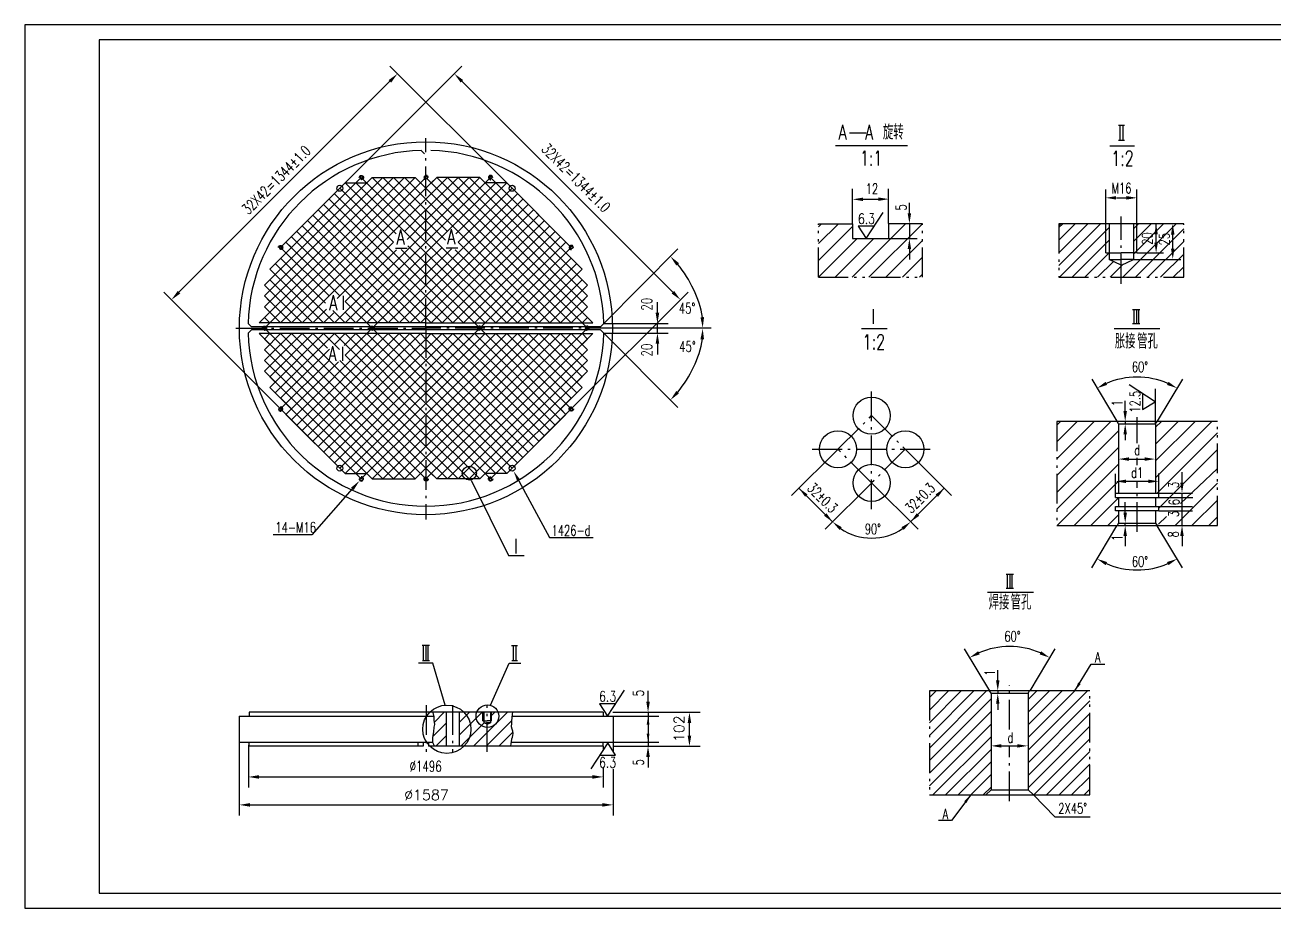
# Model space of a CAD drawing. Extents: x 0 to 840, y 0 to 297.
# Drawn here: x 0 to 420, y 0 to 297 of the extents above; entities that cross this region are included whole.
import ezdxf
from ezdxf.enums import TextEntityAlignment as Align

# ---------------------------------------------------------------- set-up
doc = ezdxf.new("R2010")
doc.units = 0
doc.header["$LTSCALE"] = 8
doc.header["$MEASUREMENT"] = 0
for name, pattern in [('CENTER', [1.85, 1.25, -0.25, 0.1, -0.25]), ('HIDDEN', [0.375, 0.25, -0.125]), ('PHANTOM', [2.2, 1.25, -0.25, 0.1, -0.25, 0.1, -0.25])]:
    doc.linetypes.add(name, pattern=pattern)
doc.layers.get('0').update_dxf_attribs({"linetype": 'CONTINUOUS'})
for name, color, linetype in [('6', 3, 'CONTINUOUS'), ('CC', 3, 'CONTINUOUS'), ('CW', 1, 'CONTINUOUS'), ('DD', 3, 'PHANTOM'), ('X', 3, 'CONTINUOUS'), ('XX', 2, 'HIDDEN'), ('YY', 3, 'CONTINUOUS'), ('ZX', 1, 'CENTER')]:
    doc.layers.add(name, color=color, linetype=linetype)
doc.styles.add('HZ', font='txt', dxfattribs={"width": 0.7, "bigfont": 'hztxt'})
doc.styles.get("Standard").update_dxf_attribs({"font": 'complex', "bigfont": 'chineset'})
doc.dimstyles.new('DGB$7', dxfattribs={"dimtxt": 3, "dimasz": 3, "dimexe": 1, "dimexo": 0, "dimgap": 1, "dimtad": 2, "dimdsep": 46, "dimtxsty": 'Standard', "dimcen": 3, "dimclrd": 3, "dimclre": 3, "dimclrt": 256, "dimadec": 0, "dimazin": 0, "dimtfac": 1, "dimtmove": 0, "dimatfit": 3, "dimfxl": 0, "dimarcsym": 0})

# ---------------------------------------------------------------- blocks, each defined once
blk = doc.blocks.new('YUAN', base_point=(226.3, 452.5))
at = {"layer": 'XX'}
blk.add_circle((226.3, 452.5), 6, dxfattribs=at)
blk.add_arc((226.3, 452.5), 9, 358.6156, 273.5791, dxfattribs=at)
blk = doc.blocks.new('*X4')
at = {"color": 0}
for p, q in [((138.69, 53.84), (142.12, 57.27)), ((138.22, 49.12), (142.69, 53.6)), ((139.22, 45.88), (142.69, 49.35))]:
    blk.add_line(p, q, dxfattribs=at)
blk = doc.blocks.new('*X5')
at = {"color": 0}
for p, q in [((147.14, 49.56), (154.85, 57.27)), ((147.14, 53.8), (150.61, 57.27)), ((151.95, 45.88), (163.33, 57.27)), ((157.69, 55.87), (159.09, 57.27)), ((147.7, 45.88), (155.52, 53.7)), ((156.19, 45.88), (164.67, 54.36)), ((160.43, 45.88), (165.07, 50.52))]:
    blk.add_line(p, q, dxfattribs=at)
blk = doc.blocks.new('*X13')
at = {"color": 0}
for p, q in [((347.65, 216.13), (361.68, 230.16)), ((347.65, 220.38), (357.44, 230.16)), ((347.65, 224.62), (353.19, 230.16)), ((347.65, 228.86), (348.95, 230.16)), ((347.92, 212.16), (364.61, 228.84)), ((369.14, 212.16), (387.14, 230.16)), ((372.7, 228.45), (374.41, 230.16)), ((372.7, 224.21), (378.65, 230.16)), ((372.7, 219.97), (382.89, 230.16)), ((373.38, 212.16), (389.65, 228.43)), ((352.17, 212.16), (364.61, 224.6)), ((377.62, 212.16), (389.65, 224.19)), ((356.41, 212.16), (364.61, 220.36)), ((381.86, 212.16), (389.65, 219.95)), ((360.65, 212.16), (366, 217.5)), ((364.89, 212.16), (369.28, 216.54)), ((386.11, 212.16), (389.65, 215.71))]:
    blk.add_line(p, q, dxfattribs=at)
blk = doc.blocks.new('*X12')
at = {"color": 0}
for p, q in [((266.8, 204.58), (273.5, 211.28)), ((266.8, 210.23), (267.85, 211.28)), ((266.8, 198.92), (278.27, 210.38)), ((278.13, 193.28), (296.13, 211.28)), ((283.79, 193.28), (301.79, 211.28)), ((290.34, 211.14), (290.47, 211.28)), ((266.82, 193.28), (279.82, 206.28)), ((272.47, 193.28), (285.47, 206.28)), ((289.45, 193.28), (301.8, 205.63)), ((295.1, 193.28), (301.8, 199.98)), ((300.76, 193.28), (301.8, 194.32))]:
    blk.add_line(p, q, dxfattribs=at)
blk = doc.blocks.new('*X11')
at = {"color": 0}
for p, q in [((423.33, 130.59), (442.54, 149.8)), ((423.33, 134.83), (438.3, 149.8)), ((423.33, 139.07), (434.06, 149.8)), ((423.33, 143.31), (429.81, 149.8)), ((423.33, 147.56), (425.57, 149.8)), ((423.33, 126.34), (444.1, 147.11)), ((456.56, 142.61), (463.76, 149.8)), ((456.56, 146.85), (459.51, 149.8)), ((456.56, 138.36), (468, 149.8)), ((456.56, 134.12), (472.24, 149.8)), ((456.56, 129.88), (476.48, 149.8)), ((423.33, 122.1), (444.1, 142.87)), ((456.56, 125.64), (477.33, 146.4)), ((423.33, 117.86), (444.1, 138.63)), ((456.56, 121.39), (477.33, 142.16)), ((456.56, 117.15), (477.33, 137.92)), ((424.51, 114.8), (444.1, 134.38)), ((458.45, 114.8), (477.33, 133.68)), ((428.76, 114.8), (444.1, 130.14)), ((462.7, 114.8), (477.33, 129.43)), ((433, 114.8), (444.1, 125.9)), ((466.94, 114.8), (477.33, 125.19)), ((437.24, 114.8), (444.1, 121.66)), ((471.18, 114.8), (477.33, 120.95)), ((441.48, 114.8), (444.1, 117.41)), ((475.43, 114.8), (477.33, 116.7))]:
    blk.add_line(p, q, dxfattribs=at)
blk = doc.blocks.new('*X10')
at = {"color": 0}
for p, q in [((384.32, 169.36), (403.23, 188.27)), ((384.32, 175.02), (397.57, 188.27)), ((384.32, 180.67), (391.92, 188.27)), ((384.32, 186.33), (386.26, 188.27)), ((384.81, 164.2), (405.09, 184.47)), ((385.38, 159.11), (405.09, 178.81)), ((390.86, 153.27), (405.09, 167.5)), ((396.51, 153.27), (405.09, 161.84)), ((384.32, 158.05), (384.49, 158.21)), ((402.17, 153.27), (405.09, 156.19))]:
    blk.add_line(p, q, dxfattribs=at)
blk = doc.blocks.new('*X9')
at = {"color": 0}
for p, q in [((351.09, 170.07), (369.29, 188.27)), ((351.09, 175.72), (363.63, 188.27)), ((351.09, 181.38), (357.98, 188.27)), ((351.09, 187.04), (352.32, 188.27)), ((351.09, 164.41), (371.86, 185.18)), ((351.09, 158.75), (371.86, 179.52)), ((351.26, 153.27), (371.86, 173.87)), ((356.92, 153.27), (371.86, 168.21)), ((362.57, 153.27), (371.86, 162.55)), ((368.23, 153.27), (371.86, 156.89))]:
    blk.add_line(p, q, dxfattribs=at)

msp = doc.modelspace()

# ---------------------------------------------------------------- linework, layer by layer
for p, q in [((25, 292), (25, 5)), ((625, 292), (25, 292)), ((277.3, 260.69), (282.91, 260.69)), ((367.69, 263.33), (369.69, 263.33)), ((368.31, 258.36), (368.31, 263.33)), ((369.11, 263.33), (369.11, 258.36)), ((367.75, 258.29), (369.69, 258.29)), ((133.22, 254.82), (134.34, 253.7)), ((87.76, 223.96), (107.67, 243.88)), ((107.67, 243.88), (114.91, 243.88)), ((114.91, 243.88), (116.72, 245.69)), ((116.72, 245.69), (131.2, 245.69)), ((131.2, 245.69), (133.01, 243.88)), ((138.44, 245.69), (136.63, 243.88)), ((152.93, 245.69), (138.44, 245.69)), ((154.74, 243.88), (152.93, 245.69)), ((161.98, 243.88), (154.74, 243.88)), ((181.89, 223.96), (161.98, 243.88)), ((282.85, 225.2), (288.55, 233.9)), ((266.8, 230.16), (278.27, 230.16)), ((278.27, 230.16), (278.27, 225.16)), ((280.22, 229.36), (282.85, 225.2)), ((285.59, 229.36), (280.22, 229.36)), ((290.34, 230.16), (290.34, 225.16)), ((301.8, 230.16), (290.34, 230.16)), ((364.67, 230.16), (347.65, 230.16)), ((364.61, 230.16), (364.61, 218.16)), ((372.77, 230.16), (364.67, 230.16)), ((372.7, 230.16), (372.7, 218.16)), ((389.65, 230.16), (372.77, 230.16)), ((89.57, 222.15), (87.76, 223.96)), ((180.08, 222.15), (181.89, 223.96)), ((278.27, 225.16), (290.34, 225.16)), ((82.33, 214.91), (89.57, 222.15)), ((124.56, 221.94), (128.51, 221.94)), ((141.58, 222.01), (145.54, 222.01)), ((187.32, 214.91), (180.08, 222.15)), ((363.39, 220.31), (368.65, 220.31)), ((373.92, 220.31), (368.65, 220.31)), ((84.14, 213.1), (82.33, 214.91)), ((185.51, 213.1), (187.32, 214.91)), ((368.65, 216.25), (364.61, 218.16)), ((364.61, 218.16), (368.65, 218.16)), ((372.7, 218.16), (368.65, 218.16)), ((368.66, 216.25), (372.7, 218.16)), ((80.52, 209.48), (84.14, 213.1)), ((189.13, 209.48), (185.51, 213.1)), ((82.33, 207.67), (80.52, 209.48)), ((80.52, 205.86), (82.33, 207.67)), ((82.33, 204.05), (80.52, 205.86)), ((107, 205.88), (107, 201.18)), ((187.32, 207.67), (189.13, 209.48)), ((189.13, 205.86), (187.32, 207.67)), ((187.32, 204.05), (189.13, 205.86)), ((80.52, 202.24), (82.33, 204.05)), ((82.33, 200.43), (80.52, 202.24)), ((189.13, 202.24), (187.32, 204.05)), ((187.32, 200.43), (189.13, 202.24)), ((78.71, 196.81), (82.33, 200.43)), ((190.94, 196.81), (187.32, 200.43)), ((372.46, 201.27), (374.93, 201.27)), ((372.92, 196.62), (372.92, 201.21)), ((373.71, 201.21), (373.71, 196.62)), ((374.5, 196.62), (374.5, 201.21)), ((76.13, 195.48), (75.01, 196.6)), ((76.13, 194.52), (75.01, 193.4)), ((193.52, 195.48), (76.13, 195.48)), ((193.52, 194.52), (76.13, 194.52)), ((134.82, 196.81), (78.71, 196.81)), ((134.82, 196.81), (190.94, 196.81)), ((193.52, 195.48), (194.64, 196.6)), ((193.52, 194.52), (194.64, 193.4)), ((372.46, 196.62), (374.93, 196.62)), ((134.82, 193.19), (78.71, 193.19)), ((78.71, 193.19), (82.33, 189.57)), ((82.33, 189.57), (80.52, 187.76)), ((134.82, 193.19), (190.94, 193.19)), ((190.94, 193.19), (187.32, 189.57)), ((187.32, 189.57), (189.13, 187.76)), ((80.52, 187.76), (82.33, 185.95)), ((82.33, 185.95), (80.52, 184.14)), ((106.74, 188.78), (106.74, 184.07)), ((189.13, 187.76), (187.32, 185.95)), ((187.32, 185.95), (189.13, 184.14)), ((80.52, 184.14), (82.33, 182.33)), ((82.33, 182.33), (80.52, 180.52)), ((189.13, 184.14), (187.32, 182.33)), ((187.32, 182.33), (189.13, 180.52)), ((80.52, 180.52), (84.14, 176.9)), ((84.14, 176.9), (82.33, 175.09)), ((189.13, 180.52), (185.51, 176.9)), ((185.51, 176.9), (187.32, 175.09)), ((82.33, 175.09), (89.57, 167.85)), ((187.32, 175.09), (180.08, 167.85)), ((380, 170.27), (371.3, 175.97)), ((375.83, 173.01), (375.83, 167.64)), ((375.83, 167.64), (380, 170.27)), ((89.57, 167.85), (87.76, 166.04)), ((87.76, 166.04), (107.67, 146.12)), ((181.89, 166.04), (161.98, 146.12)), ((180.08, 167.85), (181.89, 166.04)), ((366.88, 163.64), (346.95, 163.64)), ((380.93, 163.64), (366.88, 163.64)), ((367.72, 162.82), (367.23, 163.64)), ((367.72, 162.82), (380.18, 162.82)), ((367.72, 162.82), (367.72, 139.57)), ((380.18, 162.82), (380.68, 163.64)), ((380.18, 162.82), (380.18, 139.57)), ((400.95, 163.64), (380.93, 163.64)), ((107.67, 146.12), (114.91, 146.12)), ((114.91, 146.12), (116.72, 144.31)), ((116.72, 144.31), (131.2, 144.31)), ((131.2, 144.31), (133.01, 146.12)), ((138.44, 144.31), (136.63, 146.12)), ((152.93, 144.31), (138.44, 144.31)), ((154.74, 146.12), (152.93, 144.31)), ((161.98, 146.12), (154.74, 146.12)), ((366.66, 139.57), (380.25, 139.57)), ((366.66, 138.12), (366.66, 139.57)), ((380.25, 139.57), (381.25, 139.57)), ((381.25, 138.12), (381.25, 139.57)), ((366.66, 138.12), (380.25, 138.12)), ((366.66, 135.04), (380.25, 135.04)), ((366.66, 133.59), (366.66, 135.04)), ((367.72, 138.12), (367.72, 135.04)), ((380.18, 138.12), (380.18, 135.04)), ((380.25, 138.12), (381.25, 138.12)), ((380.25, 135.04), (381.25, 135.04)), ((381.25, 133.59), (381.25, 135.04)), ((380.25, 133.59), (366.66, 133.59)), ((367.72, 133.59), (367.72, 129.47)), ((380.18, 133.59), (380.18, 129.47)), ((381.25, 133.59), (380.25, 133.59)), ((346.95, 128.64), (366.88, 128.64)), ((366.88, 128.64), (381.33, 128.64)), ((366.92, 128.65), (373.46, 128.65)), ((367.72, 129.47), (367.23, 128.64)), ((367.72, 129.47), (380.18, 129.47)), ((380.18, 129.47), (380.68, 128.64)), ((381.33, 128.64), (400.95, 128.64)), ((329.94, 112.24), (332.41, 112.24)), ((330.4, 107.59), (330.4, 112.17)), ((331.19, 112.17), (331.19, 107.59)), ((331.98, 107.59), (331.98, 112.17)), ((329.94, 107.59), (332.41, 107.59)), ((133.58, 88.37), (136.06, 88.37)), ((134.04, 83.33), (134.04, 88.31)), ((134.83, 88.31), (134.83, 83.33)), ((135.62, 83.33), (135.62, 88.31)), ((163.61, 88.32), (165.61, 88.32)), ((164.23, 83.35), (164.23, 88.32)), ((165.04, 88.32), (165.04, 83.35)), ((133.64, 83.26), (136.06, 83.26)), ((163.67, 83.28), (165.61, 83.28)), ((195.86, 64.54), (201.56, 73.24)), ((324.03, 73.03), (304.1, 73.03)), ((338.08, 73.03), (324.03, 73.03)), ((324.86, 72.21), (324.37, 73.03)), ((324.86, 72.21), (324.86, 39.79)), ((324.86, 72.21), (337.33, 72.21)), ((337.33, 72.21), (337.82, 73.03)), ((337.33, 72.21), (337.33, 39.79)), ((358.1, 73.03), (338.08, 73.03)), ((198.6, 68.71), (193.23, 68.71)), ((193.23, 68.71), (195.86, 64.54)), ((72.05, 64.55), (137.48, 64.55)), ((72.05, 64.54), (72.05, 55.69)), ((75.35, 65.82), (75.35, 64.55)), ((137.22, 65.82), (75.36, 65.82)), ((141.6, 65.82), (137.22, 65.82)), ((141.58, 65.82), (141.58, 54.43)), ((146.04, 65.82), (141.6, 65.82)), ((146.04, 65.82), (146.04, 54.43)), ((153.92, 65.82), (146.04, 65.82)), ((156.93, 65.82), (153.92, 65.82)), ((154.25, 65.81), (154.25, 62.3)), ((156.59, 65.81), (156.59, 62.3)), ((164.01, 65.82), (156.93, 65.82)), ((163.82, 64.5), (197.74, 64.5)), ((194.44, 65.82), (163.93, 65.82)), ((194.43, 65.82), (194.43, 64.55)), ((197.73, 64.54), (197.73, 55.69)), ((153.91, 62.93), (155.42, 62.93)), ((155.41, 61.83), (154.24, 62.3)), ((154.25, 62.3), (155.42, 62.3)), ((156.92, 62.93), (155.42, 62.93)), ((155.42, 61.83), (156.59, 62.3)), ((156.59, 62.3), (155.42, 62.3)), ((137.06, 55.7), (72.05, 55.7)), ((75.35, 54.43), (75.35, 55.7)), ((132.06, 55.7), (132.06, 54.43)), ((133.93, 55.7), (133.93, 54.43)), ((135.69, 55.7), (135.69, 54.43)), ((163.61, 55.76), (197.74, 55.76)), ((195.99, 55.58), (190.28, 46.87)), ((194.43, 54.43), (194.43, 55.7)), ((198.61, 51.41), (195.99, 55.58)), ((133.94, 54.43), (75.36, 54.43)), ((137.48, 54.43), (135.69, 54.43)), ((141.6, 54.43), (137.48, 54.43)), ((146.04, 54.43), (141.6, 54.43)), ((163.24, 54.43), (146.04, 54.43)), ((194.44, 54.43), (163.31, 54.43)), ((193.25, 51.41), (198.61, 51.41)), ((304.1, 38.03), (324.03, 38.03)), ((324.86, 39.79), (323.12, 38.03)), ((324.03, 38.03), (338.48, 38.03)), ((324.07, 38.03), (330.6, 38.03)), ((324.86, 39.79), (337.33, 39.79)), ((337.33, 39.79), (339.07, 38.03)), ((338.48, 38.03), (358.1, 38.03)), ((25, 5), (625, 5))]:
    msp.add_line(p, q)
at = {"color": 3}
for p, q in [((78.71, 196.81), (127.58, 245.69)), ((80.52, 209.48), (116.72, 245.69)), ((80.52, 205.86), (120.34, 245.69)), ((80.52, 202.24), (123.96, 245.69)), ((80.52, 195), (131.2, 245.69)), ((82.33, 214.91), (113.1, 245.69)), ((85.95, 196.81), (134.82, 245.69)), ((85.95, 222.15), (107.67, 243.88)), ((124.84, 226.71), (107.67, 243.88)), ((134.82, 220.34), (111.29, 243.88)), ((134.82, 223.96), (113.1, 245.69)), ((134.82, 227.58), (116.72, 245.69)), ((134.82, 231.2), (120.34, 245.69)), ((134.82, 234.82), (123.96, 245.69)), ((134.82, 238.44), (127.58, 245.69)), ((134.82, 242.07), (131.2, 245.69)), ((134.82, 223.96), (156.55, 245.69)), ((134.82, 227.58), (152.93, 245.69)), ((134.82, 231.2), (149.31, 245.69)), ((134.82, 234.82), (145.69, 245.69)), ((134.82, 238.44), (142.07, 245.69)), ((134.82, 242.07), (138.44, 245.69)), ((183.7, 196.81), (134.82, 245.69)), ((134.82, 220.34), (158.36, 243.88)), ((189.13, 195), (138.44, 245.69)), ((190.94, 196.81), (142.07, 245.69)), ((144.89, 226.79), (161.98, 243.88)), ((189.13, 202.24), (145.69, 245.69)), ((189.13, 205.86), (149.31, 245.69)), ((189.13, 209.48), (152.93, 245.69)), ((187.32, 214.91), (156.55, 245.69)), ((183.7, 222.15), (161.98, 243.88)), ((89.57, 196.81), (134.82, 242.07)), ((134.82, 209.48), (104.05, 240.25)), ((123.96, 223.96), (105.86, 242.07)), ((180.08, 196.81), (134.82, 242.07)), ((134.82, 209.48), (165.6, 240.25)), ((145.69, 223.96), (163.79, 242.07)), ((93.19, 196.81), (134.82, 238.44)), ((134.82, 202.24), (100.43, 236.63)), ((134.82, 205.86), (102.24, 238.44)), ((134.82, 205.86), (167.41, 238.44)), ((176.46, 196.81), (134.82, 238.44)), ((134.82, 202.24), (169.22, 236.63)), ((129.39, 196.81), (95, 231.2)), ((133.01, 196.81), (96.81, 233.01)), ((134.82, 198.62), (98.62, 234.82)), ((127.58, 227.58), (134.82, 234.82)), ((128.49, 224.87), (134.82, 231.2)), ((134.82, 198.62), (171.03, 234.82)), ((142.07, 227.58), (134.82, 234.82)), ((141.42, 224.61), (134.82, 231.2)), ((136.63, 196.81), (172.84, 233.01)), ((140.25, 196.81), (174.65, 231.2)), ((122.15, 196.81), (91.38, 227.58)), ((125.77, 196.81), (93.19, 229.39)), ((104.05, 196.81), (134.82, 227.58)), ((165.6, 196.81), (134.82, 227.58)), ((143.88, 196.81), (176.46, 229.39)), ((147.5, 196.81), (178.27, 227.58)), ((105.86, 205.86), (87.76, 223.96)), ((118.53, 196.81), (89.57, 225.77)), ((105.03, 205.03), (123.96, 223.96)), ((107.67, 196.81), (134.82, 223.96)), ((134.82, 216.72), (128.78, 222.77)), ((161.98, 196.81), (134.82, 223.96)), ((172.84, 196.81), (145.69, 223.96)), ((151.12, 196.81), (180.08, 225.77)), ((154.74, 196.81), (181.89, 223.96)), ((102.24, 205.86), (85.95, 222.15)), ((101, 203.48), (85.95, 218.53)), ((107.67, 204.05), (124.94, 221.32)), ((111.29, 196.81), (134.82, 220.34)), ((134.82, 213.1), (126.48, 221.44)), ((134.82, 216.72), (140.25, 222.15)), ((134.82, 213.1), (143.44, 221.71)), ((158.36, 196.81), (134.82, 220.34)), ((169.22, 196.81), (144.62, 221.4)), ((158.36, 196.81), (183.7, 222.15)), ((161.98, 196.81), (183.7, 218.53)), ((100.43, 196.81), (82.33, 214.91)), ((104.05, 196.81), (84.14, 216.72)), ((114.91, 196.81), (134.82, 216.72)), ((154.74, 196.81), (134.82, 216.72)), ((165.6, 196.81), (185.51, 216.72)), ((169.22, 196.81), (187.32, 214.91)), ((96.81, 196.81), (82.33, 211.29)), ((114.91, 193.19), (134.82, 213.1)), ((151.12, 196.81), (134.82, 213.1)), ((172.84, 196.81), (187.32, 211.29)), ((93.19, 196.81), (80.52, 209.48)), ((89.57, 196.81), (80.52, 205.86)), ((122.15, 196.81), (134.82, 209.48)), ((125.77, 196.81), (134.82, 205.86)), ((147.5, 196.81), (134.82, 209.48)), ((143.88, 196.81), (134.82, 205.86)), ((176.46, 196.81), (189.13, 209.48)), ((180.08, 196.81), (189.13, 205.86)), ((85.95, 196.81), (80.52, 202.24)), ((118.53, 193.19), (107.67, 204.05)), ((129.39, 196.81), (134.82, 202.24)), ((140.25, 196.81), (134.82, 202.24)), ((183.7, 196.81), (189.13, 202.24)), ((82.33, 196.81), (80.52, 198.62)), ((96.81, 196.81), (101.4, 201.4)), ((100.43, 196.81), (103.84, 200.22)), ((107.67, 196.81), (103.48, 201.01)), ((111.29, 196.81), (107.67, 200.43)), ((133.01, 196.81), (134.82, 198.62)), ((136.63, 196.81), (134.82, 198.62)), ((187.32, 196.81), (189.13, 198.62)), ((80.52, 195), (131.2, 144.31)), ((154.74, 196.81), (134.82, 176.9)), ((189.13, 195), (138.44, 144.31)), ((151.12, 196.81), (181.89, 166.04)), ((78.71, 193.19), (127.58, 144.31)), ((93.19, 193.19), (80.52, 180.52)), ((89.57, 193.19), (80.52, 184.14)), ((85.95, 193.19), (80.52, 187.76)), ((82.33, 193.19), (80.52, 191.38)), ((100.43, 193.19), (82.33, 175.09)), ((96.81, 193.19), (82.33, 178.71)), ((104.05, 193.19), (84.14, 173.28)), ((85.95, 193.19), (134.82, 144.31)), ((118.53, 193.19), (89.57, 164.23)), ((89.57, 193.19), (134.82, 147.93)), ((122.15, 193.19), (91.38, 162.42)), ((125.77, 193.19), (93.19, 160.61)), ((93.19, 193.19), (134.82, 151.56)), ((129.39, 193.19), (95, 158.8)), ((133.01, 193.19), (96.81, 156.99)), ((96.81, 193.19), (101.72, 188.28)), ((134.82, 191.38), (98.62, 155.18)), ((100.43, 193.19), (105.8, 187.82)), ((107.67, 193.19), (104.05, 189.57)), ((104.05, 193.19), (134.82, 162.42)), ((111.29, 193.19), (107.3, 189.19)), ((114.91, 193.19), (107.67, 185.95)), ((107.67, 193.19), (134.82, 166.04)), ((111.29, 193.19), (134.82, 169.66)), ((114.91, 193.19), (134.82, 173.28)), ((118.53, 193.19), (134.82, 176.9)), ((122.15, 193.19), (134.82, 180.52)), ((125.77, 193.19), (134.82, 184.14)), ((129.39, 193.19), (134.82, 187.76)), ((133.01, 193.19), (134.82, 191.38)), ((136.63, 193.19), (134.82, 191.38)), ((140.25, 193.19), (134.82, 187.76)), ((143.88, 193.19), (134.82, 184.14)), ((147.5, 193.19), (134.82, 180.52)), ((154.74, 193.19), (134.82, 173.28)), ((158.36, 193.19), (134.82, 169.66)), ((161.98, 193.19), (134.82, 166.04)), ((165.6, 193.19), (134.82, 162.42)), ((169.22, 193.19), (134.82, 158.8)), ((172.84, 193.19), (134.82, 155.18)), ((176.46, 193.19), (134.82, 151.56)), ((180.08, 193.19), (134.82, 147.93)), ((183.7, 193.19), (134.82, 144.31)), ((134.82, 191.38), (171.03, 155.18)), ((136.63, 193.19), (172.84, 156.99)), ((140.25, 193.19), (174.65, 158.8)), ((190.94, 193.19), (142.07, 144.31)), ((143.88, 193.19), (176.46, 160.61)), ((147.5, 193.19), (178.27, 162.42)), ((151.12, 193.19), (180.08, 164.23)), ((158.36, 193.19), (183.7, 167.85)), ((161.98, 193.19), (183.7, 171.47)), ((165.6, 193.19), (185.51, 173.28)), ((169.22, 193.19), (187.32, 175.09)), ((172.84, 193.19), (187.32, 178.71)), ((176.46, 193.19), (189.13, 180.52)), ((180.08, 193.19), (189.13, 184.14)), ((183.7, 193.19), (189.13, 187.76)), ((187.32, 193.19), (189.13, 191.38)), ((80.52, 187.76), (123.96, 144.31)), ((102.41, 187.93), (85.95, 171.47)), ((134.82, 187.76), (100.43, 153.37)), ((107.67, 185.95), (134.82, 158.8)), ((134.82, 187.76), (169.22, 153.37)), ((189.13, 187.76), (145.69, 144.31)), ((80.52, 184.14), (120.34, 144.31)), ((102.24, 184.14), (85.95, 167.85)), ((105.43, 183.71), (87.76, 166.04)), ((134.82, 184.14), (102.24, 151.56)), ((105.83, 184.17), (134.82, 155.18)), ((134.82, 184.14), (167.41, 151.56)), ((189.13, 184.14), (149.31, 144.31)), ((80.52, 180.52), (116.72, 144.31)), ((134.82, 180.52), (104.05, 149.75)), ((134.82, 176.9), (105.86, 147.93)), ((134.82, 180.52), (165.6, 149.75)), ((134.82, 176.9), (163.79, 147.93)), ((189.13, 180.52), (152.93, 144.31)), ((82.33, 175.09), (113.1, 144.31)), ((134.82, 173.28), (107.67, 146.12)), ((134.82, 173.28), (161.98, 146.12)), ((187.32, 175.09), (156.55, 144.31)), ((134.82, 169.66), (111.29, 146.12)), ((134.82, 169.66), (158.36, 146.12)), ((85.95, 167.85), (107.67, 146.12)), ((134.82, 166.04), (113.1, 144.31)), ((134.82, 166.04), (156.55, 144.31)), ((183.7, 167.85), (161.98, 146.12)), ((134.82, 162.42), (116.72, 144.31)), ((134.82, 162.42), (152.93, 144.31)), ((134.82, 158.8), (120.34, 144.31)), ((134.82, 158.8), (149.31, 144.31)), ((134.82, 155.18), (123.96, 144.31)), ((134.82, 151.56), (127.58, 144.31)), ((134.82, 155.18), (145.69, 144.31)), ((134.82, 151.56), (142.07, 144.31)), ((134.82, 147.93), (131.2, 144.31)), ((134.82, 147.93), (138.44, 144.31))]:
    msp.add_line(p, q, dxfattribs=at)
at = {"const_width": 0.25}
for points in [[(212.55, 194.98, 1), (212.8, 194.98, 1)], [(388.93, 138.12, 1), (389.18, 138.12, 1)], [(388.93, 135.04, 1), (389.18, 135.04, 1)], [(388.93, 133.59, 1), (389.18, 133.59, 1)]]:
    msp.add_lwpolyline(points, format="xyb", close=True, dxfattribs=at)
for centre, radius in [((134.82, 195), 62.72), ((105.86, 242.07), 1), ((163.79, 242.07), 1), ((284.69, 165.61), 6.25), ((273.38, 154.3), 6.25), ((296.01, 154.3), 6.25), ((105.86, 147.93), 1), ((163.79, 147.93), 1), ((284.69, 142.98), 6.25)]:
    msp.add_circle(centre, radius)
for start, end in [(91.5322, 178.4678), (1.5322, 88.4678), (181.5322, 270), (270, 358.4678)]:
    msp.add_arc((134.82, 195), 59.84, start, end)
at = {"layer": 'CC'}
for p, q in [((107.67, 243.88), (146.93, 283.14)), ((161.98, 243.88), (122.72, 283.14)), ((51.78, 207.11), (122.72, 278.05)), ((217.87, 207.11), (146.93, 278.05)), ((278.27, 230.16), (278.27, 241.86)), ((290.34, 230.22), (290.34, 241.92)), ((363.39, 220.38), (363.39, 241.72)), ((373.92, 220.38), (373.92, 241.72)), ((281.34, 238.42), (287.68, 238.42)), ((297.39, 233.66), (297.39, 237.16)), ((366.98, 238.86), (370.48, 238.86)), ((297.39, 230.16), (297.39, 225.16)), ((380.35, 222.05), (380.35, 230.14)), ((385.95, 220.24), (385.95, 229.48)), ((290.34, 225.16), (299.95, 225.16)), ((219.58, 221.69), (194.64, 196.6)), ((297.39, 221.66), (297.39, 218.16)), ((373.93, 220.31), (382.87, 220.31)), ((372.7, 218.16), (388.65, 218.16)), ((85.95, 167.85), (46.69, 207.11)), ((183.7, 167.85), (222.96, 207.11)), ((212.67, 200.2), (212.67, 203.8)), ((194.64, 196.6), (216.27, 196.6)), ((219.58, 168.31), (194.64, 193.4)), ((194.64, 193.4), (216.27, 193.4)), ((230.69, 194.98), (199.07, 194.98)), ((212.67, 193.4), (212.67, 196.6)), ((212.67, 189.8), (212.67, 186.2)), ((358.7, 177.85), (367.19, 163.7)), ((389.2, 177.85), (380.71, 163.7)), ((380.18, 162.82), (380.18, 174.57)), ((369.96, 167.14), (369.96, 170.64)), ((369.96, 163.64), (369.96, 162.82)), ((369.96, 159.3), (369.96, 157.33)), ((273.33, 154.25), (257.79, 138.71)), ((296.05, 154.25), (311.59, 138.71)), ((371.2, 150.99), (376.87, 150.99)), ((166.06, 143.71), (176.32, 124.65)), ((269.1, 127.39), (284.65, 142.94)), ((300.29, 127.39), (284.74, 142.94)), ((366.66, 139.63), (366.66, 146.05)), ((377.71, 143.51), (370.19, 143.51)), ((381.25, 139.63), (381.25, 146.15)), ((389.06, 143.07), (389.06, 146.57)), ((110.07, 140.97), (96.43, 125.56)), ((260.27, 141.19), (271.58, 129.87)), ((309.12, 141.19), (297.8, 129.87)), ((381.31, 139.57), (392.56, 139.57)), ((389.06, 128.65), (389.06, 139.57)), ((369.96, 132.99), (369.96, 136.49)), ((381.25, 138.12), (392.69, 138.12)), ((381.25, 135.04), (392.6, 135.04)), ((381.25, 133.59), (392.6, 133.59)), ((358.7, 114.44), (367.19, 128.59)), ((369.96, 128.65), (369.96, 129.47)), ((389.2, 114.44), (380.71, 128.59)), ((96.43, 125.56), (83.44, 125.56)), ((176.32, 124.65), (191.04, 124.65)), ((369.96, 125.15), (369.96, 121.65)), ((389.06, 125.15), (389.06, 121.65)), ((315.85, 87.23), (324.34, 73.08)), ((346.35, 87.23), (337.85, 73.08)), ((327.1, 76.53), (327.1, 80.03)), ((209.51, 69.42), (209.51, 73.02)), ((327.1, 73.03), (327.1, 72.21)), ((327.1, 68.68), (327.1, 66.71)), ((197.63, 65.82), (213.11, 65.82)), ((197.73, 64.5), (213.11, 64.5)), ((209.51, 65.82), (209.51, 54.49)), ((213.11, 65.82), (227.03, 65.82)), ((223.43, 58), (223.43, 62.62)), ((72.05, 55.7), (72.05, 31.09)), ((75.13, 54.74), (75.13, 40.49)), ((197.73, 55.76), (213.11, 55.76)), ((197.73, 55.76), (197.73, 52.8)), ((194.43, 54.43), (194.43, 53.2)), ((197.63, 54.43), (227.03, 54.43)), ((209.51, 50.83), (209.51, 47.23)), ((328.35, 54.54), (334.02, 54.54)), ((194.43, 47.1), (194.43, 40.49)), ((197.73, 46.74), (197.73, 31.09)), ((78.73, 44.09), (190.83, 44.09)), ((75.65, 34.69), (194.13, 34.69))]:
    msp.add_line(p, q, dxfattribs=at)
msp.add_circle((149.42, 146.25), 2.36, dxfattribs=at)
for centre, radius, start, end in [((189.68, 191.6), 38.82, 10.4031, 39.8669), ((189.68, 198.4), 38.82, 320.1331, 349.5969), ((373.95, 152.43), 26.14, 66.7153, 113.2847), ((284.69, 142.98), 18.56, 235.8232, 304.1768), ((373.95, 139.85), 26.14, 246.7153, 293.2847), ((331.1, 61.82), 26.14, 66.7153, 113.2847)]:
    msp.add_arc(centre, radius, start, end, dxfattribs=at)
for points in [[(123.14, 277.62), (122.29, 278.47), (125.26, 280.59)], [(146.51, 277.62), (147.36, 278.47), (144.39, 280.59)], [(366.92, 238.28), (366.92, 239.45), (363.42, 238.86)], [(370.39, 238.28), (370.39, 239.45), (373.89, 238.86)], [(281.79, 237.77), (281.79, 238.94), (278.29, 238.36)], [(286.95, 237.84), (286.95, 239), (290.45, 238.42)], [(297.97, 233.66), (296.81, 233.66), (297.39, 230.16)], [(380.93, 226.58), (379.76, 226.58), (380.35, 230.08)], [(386.53, 226.51), (385.36, 226.51), (385.95, 230.01)], [(297.97, 221.66), (296.81, 221.66), (297.39, 225.16)], [(380.93, 223.79), (379.76, 223.79), (380.35, 220.29)], [(219.03, 216.08), (219.92, 216.89), (217.04, 219.14)], [(386.53, 221.71), (385.36, 221.71), (385.95, 218.21)], [(52.2, 206.68), (51.35, 207.53), (49.23, 204.56)], [(217.45, 206.68), (218.29, 207.53), (220.42, 204.56)], [(213.27, 200.2), (212.07, 200.2), (212.67, 196.6)], [(227.14, 198.68), (228.34, 198.74), (227.9, 195.12)], [(213.27, 189.8), (212.07, 189.8), (212.67, 193.4)], [(227.14, 191.32), (228.34, 191.26), (227.9, 194.88)], [(363.88, 175.93), (363.35, 176.96), (360.5, 174.85)], [(384.02, 175.93), (384.55, 176.96), (387.4, 174.85)], [(219.03, 173.92), (219.92, 173.11), (217.04, 170.86)], [(370.54, 167.14), (369.37, 167.14), (369.96, 163.64)], [(370.54, 159.3), (369.37, 159.3), (369.96, 162.8)], [(371.2, 150.41), (371.2, 151.57), (367.7, 150.99)], [(376.53, 150.41), (376.53, 151.57), (380.03, 150.99)], [(109.62, 141.37), (110.52, 140.57), (112.46, 143.67)], [(165.53, 143.42), (166.59, 143.99), (164.35, 146.88)], [(370.27, 142.93), (370.27, 144.09), (366.77, 143.51)], [(377.71, 142.93), (377.71, 144.09), (381.21, 143.51)], [(389.64, 143.07), (388.47, 143.07), (389.06, 139.57)], [(262.33, 138.3), (263.16, 139.12), (260.27, 141.19)], [(307.05, 138.3), (306.23, 139.12), (309.12, 141.19)], [(268.69, 131.93), (269.52, 132.76), (271.58, 129.87)], [(300.69, 131.93), (299.86, 132.76), (297.8, 129.87)], [(370.54, 132.99), (369.37, 132.99), (369.96, 129.49)], [(274.64, 128.08), (273.9, 127.18), (271.57, 129.86)], [(294.74, 128.08), (295.49, 127.18), (297.81, 129.86)], [(370.54, 125.15), (369.37, 125.15), (369.96, 128.65)], [(389.64, 125.15), (388.47, 125.15), (389.06, 128.65)], [(363.88, 116.36), (363.35, 115.32), (360.5, 117.44)], [(384.02, 116.36), (384.55, 115.32), (387.4, 117.44)], [(321.03, 85.31), (320.5, 86.35), (317.65, 84.23)], [(341.16, 85.31), (341.7, 86.35), (344.54, 84.23)], [(327.69, 76.53), (326.52, 76.53), (327.1, 73.03)], [(327.69, 68.68), (326.52, 68.68), (327.1, 72.18)], [(210.11, 69.42), (208.91, 69.42), (209.51, 65.82)], [(210, 61.62), (209.04, 61.62), (209.52, 64.5)], [(224.03, 62.2), (222.83, 62.2), (223.43, 65.8)], [(210, 58.64), (209.04, 58.64), (209.52, 55.76)], [(224.03, 58), (222.83, 58), (223.43, 54.4)], [(328.35, 53.95), (328.35, 55.12), (324.85, 54.54)], [(333.67, 53.95), (333.67, 55.12), (337.17, 54.54)], [(210.11, 50.83), (208.91, 50.83), (209.51, 54.43)], [(78.73, 43.49), (78.73, 44.69), (75.13, 44.09)], [(190.83, 43.49), (190.83, 44.69), (194.43, 44.09)], [(75.65, 34.09), (75.65, 35.29), (72.05, 34.69)], [(194.13, 34.09), (194.13, 35.29), (197.73, 34.69)]]:
    msp.add_solid(points, dxfattribs=at)
at = {"layer": 'CW'}
msp.add_line((323.68, 106.26), (339.08, 106.26), dxfattribs=at)
at = {"layer": 'DD'}
for p, q in [((266.8, 212.16), (266.8, 230.16)), ((301.8, 212.16), (301.8, 230.16)), ((347.65, 230.16), (347.65, 212.16)), ((389.65, 212.16), (389.65, 230.16)), ((266.8, 212.16), (301.8, 212.16)), ((347.65, 212.16), (389.65, 212.16)), ((346.95, 163.64), (346.95, 128.64)), ((400.95, 128.64), (400.95, 163.64)), ((304.1, 73.03), (304.1, 38.03)), ((358.1, 38.03), (358.1, 73.03))]:
    msp.add_line(p, q, dxfattribs=at)
at = {"layer": 'X'}
for p, q in [((0, 297), (0, 0)), ((630, 297), (0, 297)), ((272.52, 256.51), (296.8, 256.51)), ((364.74, 256.32), (373.05, 256.32)), ((281.31, 194.94), (289.89, 194.94)), ((366.2, 194.97), (381.6, 194.97)), ((149.99, 143.9), (162.62, 118.54)), ((162.62, 118.54), (167.83, 118.54)), ((137.12, 82.32), (132.28, 82.32)), ((141.29, 68.19), (137.12, 82.32)), ((156.53, 68.19), (162.8, 82.32)), ((162.8, 82.32), (166.73, 82.32)), ((137.16, 65.8), (137.48, 64.3)), ((137.48, 64.3), (137.48, 63.17)), ((137.48, 63.17), (137.69, 61.67)), ((153.91, 62.93), (153.91, 65.82)), ((156.92, 62.93), (156.92, 65.82)), ((163.67, 64.04), (163.56, 62.88)), ((163.77, 65.22), (163.67, 64.04)), ((163.93, 65.83), (163.77, 65.22)), ((137.38, 59.29), (137.16, 58.04)), ((137.48, 60.8), (137.38, 59.29)), ((137.69, 61.67), (137.48, 60.8)), ((163.56, 62.09), (163.44, 61.05)), ((163.44, 61.05), (163.67, 60.28)), ((163.56, 62.88), (163.56, 62.09)), ((163.67, 60.28), (163.89, 59.56)), ((163.89, 59.56), (164.05, 58.59)), ((137.16, 58.04), (137.06, 57.29)), ((137.06, 57.29), (137.06, 55.79)), ((137.06, 55.79), (137.38, 55.15)), ((137.38, 55.15), (137.48, 54.52)), ((163.4, 55.32), (163.23, 54.49)), ((163.5, 56.04), (163.4, 55.32)), ((163.61, 56.83), (163.5, 56.04)), ((163.77, 57.34), (163.61, 56.83)), ((163.94, 58.13), (163.77, 57.34)), ((164.05, 58.59), (163.94, 58.13)), ((0, 0), (630, 0))]:
    msp.add_line(p, q, dxfattribs=at)
for centre, radius in [((141.86, 60.13), 8.11), ((155.5, 64.52), 3.81)]:
    msp.add_circle(centre, radius, dxfattribs=at)
at = {"layer": 'YY', "color": 3}
msp.add_line((347.65, 229.46), (348.35, 230.16), dxfattribs=at)
at = {"layer": 'YY'}
for p, q in [((400.86, 147.74), (388.52, 136.04)), ((383.87, 131.63), (381.2, 129.11)), ((339.07, 38.03), (346.28, 30.72)), ((346.28, 30.72), (358.15, 30.72))]:
    msp.add_line(p, q, dxfattribs=at)
at = {"layer": 'ZX'}
for p, q in [((134.82, 195), (134.82, 258.93)), ((368.65, 209.99), (368.65, 232.56)), ((70.92, 195), (134.82, 195)), ((199, 195), (134.82, 195)), ((134.82, 195), (134.82, 130.67)), ((284.69, 134.1), (284.69, 174.68)), ((273.38, 154.3), (284.69, 165.61)), ((284.69, 165.61), (296.01, 154.3)), ((373.95, 156.31), (373.95, 165.08)), ((264.73, 154.3), (305.48, 154.3)), ((284.69, 142.98), (273.38, 154.3)), ((296.01, 154.3), (284.69, 142.98)), ((373.95, 148.99), (373.95, 151.37)), ((373.95, 126.52), (373.95, 143.48)), ((331.1, 60.01), (331.1, 74.96)), ((134.89, 68.22), (134.89, 52.55)), ((143.81, 68.22), (143.81, 52.55)), ((155.41, 52.55), (155.41, 68.22)), ((331.1, 35.91), (331.1, 54.18))]:
    msp.add_line(p, q, dxfattribs=at)

# ---------------------------------------------------------------- block references
at = {"yscale": 0.08, "zscale": 0.08}
for p, xscale in [((113.1, 245.69), -0.08), ((134.89, 245.69), 0.08), ((156.55, 245.69), 0.08), ((85.95, 222.15), -0.08), ((183.7, 222.15), 0.08), ((80.52, 195), -0.08), ((116.72, 195), -0.08), ((152.93, 195), 0.08), ((189.13, 195), 0.08)]:
    msp.add_blockref('YUAN', p, dxfattribs=dict(at, xscale=xscale))
at = {"yscale": 0.08, "zscale": 0.08, "rotation": 180}
for p, xscale in [((85.95, 167.85), 0.08), ((183.7, 167.85), -0.08), ((113.1, 144.31), 0.08), ((134.89, 144.31), -0.08), ((156.55, 144.31), -0.08)]:
    msp.add_blockref('YUAN', p, dxfattribs=dict(at, xscale=xscale))
at = {"layer": 'YY'}
for name, p in [('*X12', (0, 18.88)), ('*X13', (0, 0)), ('*X9', (-4.14, -24.63)), ('*X10', (-4.14, -24.63)), ('*X11', (-119.23, -76.77)), ('*X4', (-1.11, 8.55)), ('*X5', (-1.11, 8.55))]:
    msp.add_blockref(name, p, dxfattribs=at)

# ---------------------------------------------------------------- texts
at = {"style": 'HZ', "width": 0.7}
for s, p in [('A  A', (273.55, 258.46)), ('A', (124.94, 223.22)), ('A', (141.96, 223.29)), ('A', (102.29, 201.1)), ('A', (102.03, 184))]:
    msp.add_text(s, height=5, dxfattribs=at).set_placement(p)
at = {"style": 'HZ'}
for s, height, width, p in [('1:1', 5, 0.7, (284.53, 249.71)), ('1:2', 5, 0.7, (369.04, 249.65)), ('6.3', 3.5, 0.75, (282.92, 230.09)), ('I', 5, 0.7, (285.23, 196.46)), ('1:2', 5, 0.7, (285.46, 187.89)), ('I', 5, 0.7, (165.02, 119.2)), ('6.3', 3.5, 0.75, (195.93, 69.44)), ('6.3', 3.5, 0.75, (195.93, 47.19))]:
    msp.add_text(s, height=height, dxfattribs=dict(at, width=width)).set_placement(p, align=Align.CENTER)
at = {"style": 'HZ', "width": 0.7}
msp.add_text('12.5', height=3.5, rotation=90, dxfattribs=at).set_placement((375.01, 170.27), align=Align.CENTER)
at = {"layer": 'CC', "style": 'HZ', "width": 0.7}
for rotation, p in [(45, (75.13, 233.01)), (315, (173.4, 254.92))]:
    msp.add_text('32X42=1344%%P1.0', height=3.6, rotation=rotation, dxfattribs=at).set_placement(p)
at = {"layer": 'CC'}
msp.add_text('102', height=3.5, rotation=90, dxfattribs=at).set_placement((221.7, 60.3), align=Align.CENTER)
at = {"layer": 'CC', "style": 'HZ', "width": 0.7}
msp.add_text('%%C1496', height=3.6, dxfattribs=at).set_placement((129.32, 45.89))
at = {"layer": 'CC'}
msp.add_text('%%C1587', height=3.5, dxfattribs=at).set_placement((135, 36.3), align=Align.CENTER)
at = {"layer": 'CW', "style": 'HZ', "width": 0.7}
for s, height, p in [('旋转', 5, (288.48, 258.47)), ('12', 3.5, (282.71, 240.17)), ('45%%d', 3.6, (219.82, 199.93)), ('胀接', 4.918, (366.51, 188.17)), ('45%%d', 3.6, (219.94, 187.04)), ('60%%D', 3.5, (372.18, 180.24)), ('14-M16', 3.5, (84.21, 126.3)), ('1426-d', 3.5, (177.05, 125.22)), ('90%%D', 3.5, (282.38, 125.73)), ('60%%D', 3.5, (372.18, 114.76)), ('60%%D', 3.5, (329.33, 89.62)), ('A', 3.5, (359.8, 82.6)), ('2X45%%D', 3.5, (347.46, 31.79)), ('A', 3.5, (308.54, 29.84))]:
    msp.add_text(s, height=height, dxfattribs=at).set_placement(p)
for s, height, p in [('M16', 3.5, (368.71, 240.36)), ('管孔', 5, (377.44, 188.13)), ('d', 3.5, (373.98, 152.29)), ('d1', 3.5, (373.98, 144.7)), ('焊接', 4.94, (327.52, 100.38)), ('管孔', 5, (334.92, 100.38)), ('d', 3.5, (331.36, 55.58))]:
    msp.add_text(s, height=height, dxfattribs=at).set_placement(p, align=Align.CENTER)
for s, height, rotation, p in [('5', 3.5, 90, (296.38, 234.58)), ('20', 3.5, 90, (379.15, 223.04)), ('25', 3.5, 90, (384.88, 222.84)), ('20', 3.6, 90, (210.86, 200.93)), ('20', 3.6, 90, (210.86, 185.49)), ('1', 3.5, 90, (369.01, 168.72)), ('32%%P0.3', 3.5, 315, (262.78, 140.92)), ('32%%P0.3', 3.5, 45, (298.05, 132.54)), ('3', 3.5, 90, (387.99, 141.27)), ('3', 3.5, 90, (387.99, 131.5)), ('1', 3.5, 90, (369.01, 123.44)), ('1', 3.5, 90, (326.15, 78.1)), ('5', 3.6, 90, (208.08, 71.17)), ('5', 3.6, 90, (208.08, 47.91))]:
    msp.add_text(s, height=height, rotation=rotation, dxfattribs=at).set_placement(p)
for s, p in [('6', (388.17, 136.5)), ('8', (387.91, 125.69))]:
    msp.add_text(s, height=3.5, rotation=90, dxfattribs=at).set_placement(p, align=Align.CENTER)

# ---------------------------------------------------------------- leaders
at = {"layer": '6'}
msp.add_leader([(353.01, 73.03), (358.53, 82.04), (363.07, 82.04)], dimstyle='DGB$7', dxfattribs=at)
msp.add_leader([(318.01, 38.03), (311.58, 29.43), (307.13, 29.43)], dimstyle='DGB$7', override={"dimgap": 1, "dimtad": 0}, dxfattribs=at)

doc.saveas('drawing.dxf')
